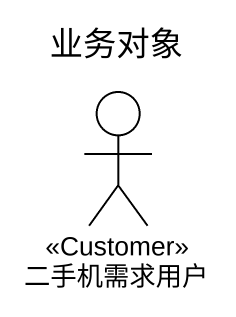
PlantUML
@startuml
title 业务对象
actor 二手机需求用户 <<Customer>>
@enduml
